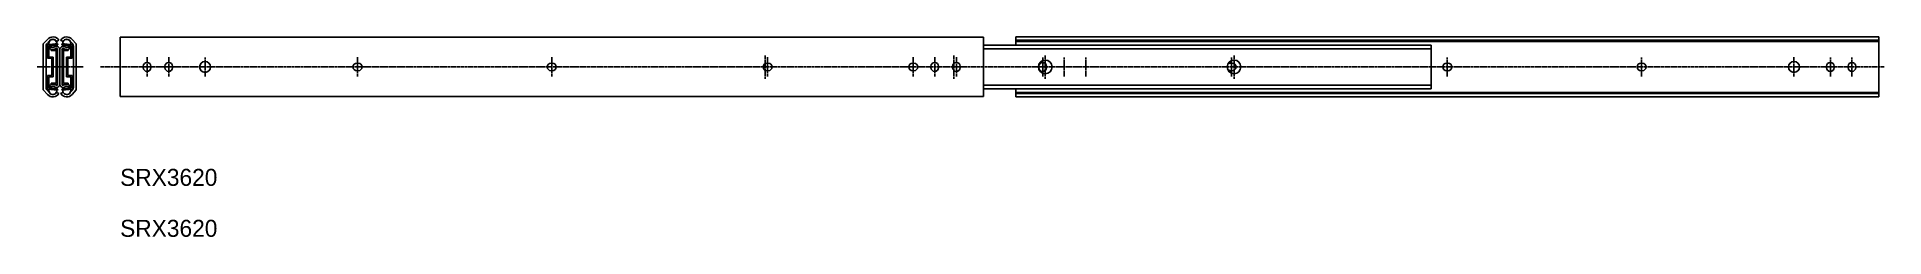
# Model space of a CAD drawing. Extents: x -39 to 1048, y 10 to 128.
import ezdxf

# ---------------------------------------------------------------- set-up
doc = ezdxf.new("R2010")
doc.units = 0
doc.linetypes.add('CENTER', pattern=[2, 1.25, -0.25, 0.25, -0.25])
doc.layers.get('0').update_dxf_attribs({"linetype": 'CONTINUOUS'})
doc.layers.add('CENTER', color=1, linetype='CENTER')

msp = doc.modelspace()

# ---------------------------------------------------------------- linework, layer by layer
at = {"color": 7, "linetype": 'CONTINUOUS'}
for p, q in [((-32.8, 126.2), (-35.3, 123.5)), ((-35.3, 123.5), (-35.3, 96.5)), ((-33.5, 122.4), (-33.5, 97.6)), ((-31.6, 125.3), (-33.1, 123.5)), ((-32.7, 123), (-26.8, 123.7)), ((-32.7, 115.1), (-32.7, 123)), ((-26.7, 123), (-32, 122.4)), ((-32, 122.4), (-32, 115.8)), ((-31.6, 120.9), (-31, 121.9)), ((-30.5, 119.6), (-30.5, 120.3)), ((-30.5, 120.3), (-26.8, 120.3)), ((-27.6, 119.6), (-30.5, 119.6)), ((-27.6, 119.6), (-27.6, 100.4)), ((-27.4, 125), (-26.1, 125.7)), ((-26.8, 123.7), (-26.7, 123)), ((-26.8, 120.3), (-26.8, 99.7)), ((-25.5, 120.1), (-25.5, 99.9)), ((-25.5, 120.1), (-25.5, 99.9)), ((-25.5, 119.9), (-25.5, 120.1)), ((-25.5, 119.9), (-25.5, 120.1)), ((-23.6, 125), (-25, 125.7)), ((-24.2, 123.7), (-24.3, 123)), ((-24.3, 123), (-19.1, 122.4)), ((-18.3, 123), (-24.2, 123.7)), ((-24.2, 120.3), (-24.2, 99.7)), ((-20.5, 120.3), (-24.2, 120.3)), ((-23.4, 119.6), (-23.4, 100.4)), ((-23.4, 119.6), (-20.5, 119.6)), ((-20.5, 119.6), (-20.5, 120.3)), ((-19.4, 120.9), (-20.1, 121.9)), ((-19.5, 125.3), (-17.9, 123.5)), ((-19.1, 122.4), (-19.1, 115.8)), ((-18.3, 115.1), (-18.3, 123)), ((-18.2, 126.2), (-15.8, 123.5)), ((-17.5, 122.4), (-17.5, 97.6)), ((-15.8, 123.5), (-15.8, 96.5)), ((10, 127.5), (518, 127.5)), ((10, 92.5), (10, 127.5)), ((518, 127.5), (518, 92.5)), ((518, 122.8), (527.5, 122.8)), ((518, 120.7), (781.5, 120.7)), ((527.5, 122.8), (781.5, 122.8)), ((537, 127.7), (1045, 127.7)), ((537, 122.8), (537, 127.7)), ((537, 125.7), (1045, 125.7)), ((1045, 125), (537, 125)), ((781.5, 122.8), (781.5, 97.2)), ((1045, 127.7), (1045, 92.3)), ((-30.2, 115.1), (-32.7, 115.1)), ((-32, 115.8), (-29.4, 115.8)), ((-30.2, 115.1), (-30.2, 104.9)), ((-29.4, 115.8), (-29.4, 104.2)), ((-21.6, 115.8), (-21.6, 104.2)), ((-19.1, 115.8), (-21.6, 115.8)), ((-20.8, 115.1), (-20.8, 104.9)), ((-20.8, 115.1), (-18.3, 115.1)), ((23.7, 110.4), (23.7, 109.6)), ((28.2, 109.6), (28.2, 110.4)), ((36.4, 110.4), (36.4, 109.6)), ((40.9, 109.6), (40.9, 110.4)), ((150.1, 112.2), (149.3, 112.2)), ((264.4, 112.2), (263.6, 112.2)), ((391.4, 112.2), (390.6, 112.2)), ((477.1, 112.2), (476.3, 112.2)), ((487.2, 110.4), (487.2, 109.6)), ((491.7, 109.6), (491.7, 110.4)), ((499.9, 110.4), (499.9, 109.6)), ((504.4, 109.6), (504.4, 110.4)), ((550.7, 110.4), (550.7, 109.6)), ((555.2, 109.6), (555.2, 110.4)), ((664.4, 112.2), (663.6, 112.2)), ((791.4, 112.2), (790.6, 112.2)), ((905.7, 112.2), (904.9, 112.2)), ((1014.1, 110.4), (1014.1, 109.6)), ((1018.6, 109.6), (1018.6, 110.4)), ((1026.8, 110.4), (1026.8, 109.6)), ((1031.3, 109.6), (1031.3, 110.4)), ((-32.7, 104.9), (-32.7, 97)), ((-30.2, 104.9), (-32.7, 104.9)), ((-32, 97.6), (-32, 104.2)), ((-32, 104.2), (-29.4, 104.2)), ((-31.6, 99.1), (-31, 98.1)), ((-27.6, 100.4), (-30.5, 100.4)), ((-30.5, 100.4), (-30.5, 99.7)), ((-30.5, 99.7), (-26.8, 99.7)), ((-25.5, 100.1), (-25.5, 99.9)), ((-25.5, 100.1), (-25.5, 99.9)), ((-20.5, 99.7), (-24.2, 99.7)), ((-23.4, 100.4), (-20.5, 100.4)), ((-19.1, 104.2), (-21.6, 104.2)), ((-20.8, 104.9), (-18.3, 104.9)), ((-20.5, 100.4), (-20.5, 99.7)), ((-19.4, 99.1), (-20.1, 98.1)), ((-19.1, 97.6), (-19.1, 104.2)), ((-18.3, 104.9), (-18.3, 97)), ((149.3, 107.8), (150.1, 107.8)), ((263.6, 107.8), (264.4, 107.8)), ((390.6, 107.8), (391.4, 107.8)), ((476.3, 107.8), (477.1, 107.8)), ((518, 99.3), (781.5, 99.3)), ((663.6, 107.8), (664.4, 107.8)), ((790.6, 107.8), (791.4, 107.8)), ((904.9, 107.8), (905.7, 107.8)), ((-32.8, 93.8), (-35.3, 96.5)), ((-31.6, 94.7), (-33.1, 96.5)), ((-32.7, 97), (-26.8, 96.3)), ((-26.7, 97), (-32, 97.6)), ((-27.4, 95), (-26.1, 94.3)), ((-26.8, 96.3), (-26.7, 97)), ((-23.6, 95), (-25, 94.3)), ((-24.3, 97), (-19.1, 97.6)), ((-24.2, 96.3), (-24.3, 97)), ((-18.3, 97), (-24.2, 96.3)), ((-19.5, 94.7), (-17.9, 96.5)), ((-18.2, 93.8), (-15.8, 96.5)), ((518, 92.5), (10, 92.5)), ((781.5, 97.2), (518, 97.2)), ((537, 92.3), (537, 97.2)), ((537, 95), (1045, 95)), ((1045, 94.3), (537, 94.3)), ((1045, 92.3), (537, 92.3))]:
    msp.add_line(p, q, dxfattribs=at)
for centre, radius in [((60, 110), 3.2), ((554.4, 110), 4), ((665.5, 110), 4), ((995, 110), 3.2)]:
    msp.add_circle(centre, radius, dxfattribs=at)
for centre, radius, start, end in [((-31.8, 122.4), 1.76, 139.3743, 180), ((-29.6, 123.5), 4.16, 31.3026, 139.3341), ((-29.6, 123.9), 2.33, 355.1784, 198.9498), ((-29.6, 123.7), 2.55, 31.0618, 139.3743), ((-29.6, 124.3), 3.96, 239.2521, 298.1841), ((-29.6, 123.9), 2.33, 218.266, 335.8603), ((-29.6, 124.1), 2.58, 238.8091, 297.444), ((-27.5, 120.1), 2, 0, 117.444), ((-27.4, 120.2), 0.653, 9.3505, 118.1841), ((-23.5, 120.1), 2, 62.556, 180), ((-21.4, 123.5), 4.16, 40.6659, 148.6974), ((-23.6, 120.2), 0.653, 61.8159, 170.6495), ((-21.4, 123.9), 2.33, 341.0502, 184.8216), ((-21.4, 123.7), 2.55, 40.6257, 148.9382), ((-21.4, 123.9), 2.33, 204.1397, 321.734), ((-21.4, 124.3), 3.96, 241.8159, 300.7479), ((-21.4, 124.1), 2.58, 242.556, 301.1909), ((-19.3, 122.4), 1.76, 0, 40.6257), ((25.9, 110.4), 2.25, 0, 180), ((25.9, 109.6), 2.25, 180, 0), ((38.6, 110.4), 2.25, 0, 180), ((38.6, 109.6), 2.25, 180, 0), ((149.3, 110), 2.25, 90, 270), ((150.1, 110), 2.25, 270, 90), ((263.6, 110), 2.25, 90, 270), ((264.4, 110), 2.25, 270, 90), ((390.6, 110), 2.25, 90, 270), ((391.4, 110), 2.25, 270, 90), ((476.3, 110), 2.25, 90, 270), ((477.1, 110), 2.25, 270, 90), ((489.4, 110.4), 2.25, 0, 180), ((489.4, 109.6), 2.25, 180, 0), ((502.1, 110.4), 2.25, 0, 180), ((502.1, 109.6), 2.25, 180, 0), ((552.9, 110.4), 2.25, 0, 180), ((552.9, 109.6), 2.25, 180, 0), ((663.6, 110), 2.25, 90, 148.9833), ((663.6, 110), 2.25, 211.0167, 270), ((664.4, 110), 2.25, 270, 90), ((790.6, 110), 2.25, 90, 270), ((791.4, 110), 2.25, 270, 90), ((904.9, 110), 2.25, 90, 270), ((905.7, 110), 2.25, 270, 90), ((1016.4, 110.4), 2.25, 0, 180), ((1016.4, 109.6), 2.25, 180, 0), ((1029.1, 110.4), 2.25, 0, 180), ((1029.1, 109.6), 2.25, 180, 0), ((-29.6, 95.7), 3.96, 61.8159, 120.7479), ((-29.6, 96.1), 2.33, 24.1397, 141.734), ((-29.6, 95.9), 2.58, 62.556, 121.1909), ((-27.5, 99.9), 2, 242.556, 0), ((-27.4, 99.8), 0.653, 241.8159, 350.6495), ((-23.5, 99.9), 2, 180, 297.444), ((-23.6, 99.8), 0.653, 189.3505, 298.1841), ((-21.4, 96.1), 2.33, 38.266, 155.8603), ((-21.4, 95.7), 3.96, 59.2521, 118.1841), ((-21.4, 95.9), 2.58, 58.8091, 117.444), ((-31.8, 97.6), 1.76, 180, 220.6257), ((-29.6, 96.5), 4.16, 220.6659, 328.6974), ((-29.6, 96.1), 2.33, 161.0502, 4.8216), ((-29.6, 96.3), 2.55, 220.6257, 328.9382), ((-21.4, 96.5), 4.16, 211.3026, 319.3341), ((-21.4, 96.1), 2.33, 175.1784, 18.9498), ((-21.4, 96.3), 2.55, 211.0618, 319.3743), ((-19.3, 97.6), 1.76, 319.3743, 0)]:
    msp.add_arc(centre, radius, start, end, dxfattribs=at)
at = {"layer": 'CENTER', "color": 1, "linetype": 'CENTER'}
for p, q in [((-11.8, 110), (-38.9, 110)), ((1048, 110), (-1.8, 110)), ((25.9, 115.7), (25.9, 104.3)), ((38.6, 115.7), (38.6, 104.3)), ((60, 104.3), (60, 115.7)), ((149.7, 115.7), (149.7, 104.3)), ((264, 115.7), (264, 104.3)), ((389.5, 103), (389.5, 117)), ((391, 115.7), (391, 104.3)), ((476.7, 115.7), (476.7, 104.3)), ((489.4, 115.7), (489.4, 104.3)), ((500.6, 103), (500.6, 117)), ((502.1, 115.7), (502.1, 104.3)), ((552.9, 104.3), (552.9, 115.7)), ((554.4, 103), (554.4, 117)), ((565.6, 104.3), (565.6, 115.7)), ((578.3, 104.3), (578.3, 115.7)), ((664, 104.3), (664, 115.7)), ((665.5, 103), (665.5, 117)), ((791, 104.3), (791, 115.7)), ((905.3, 104.3), (905.3, 115.7)), ((995, 115.7), (995, 104.3)), ((1016.4, 104.3), (1016.4, 115.7)), ((1029.1, 104.3), (1029.1, 115.7))]:
    msp.add_line(p, q, dxfattribs=at)

# ---------------------------------------------------------------- texts
at = {"color": 7, "linetype": 'CONTINUOUS'}
for p in [(10, 40), (10, 10)]:
    msp.add_text('SRX3620', height=10, dxfattribs=at).set_placement(p)

doc.saveas('drawing.dxf')
